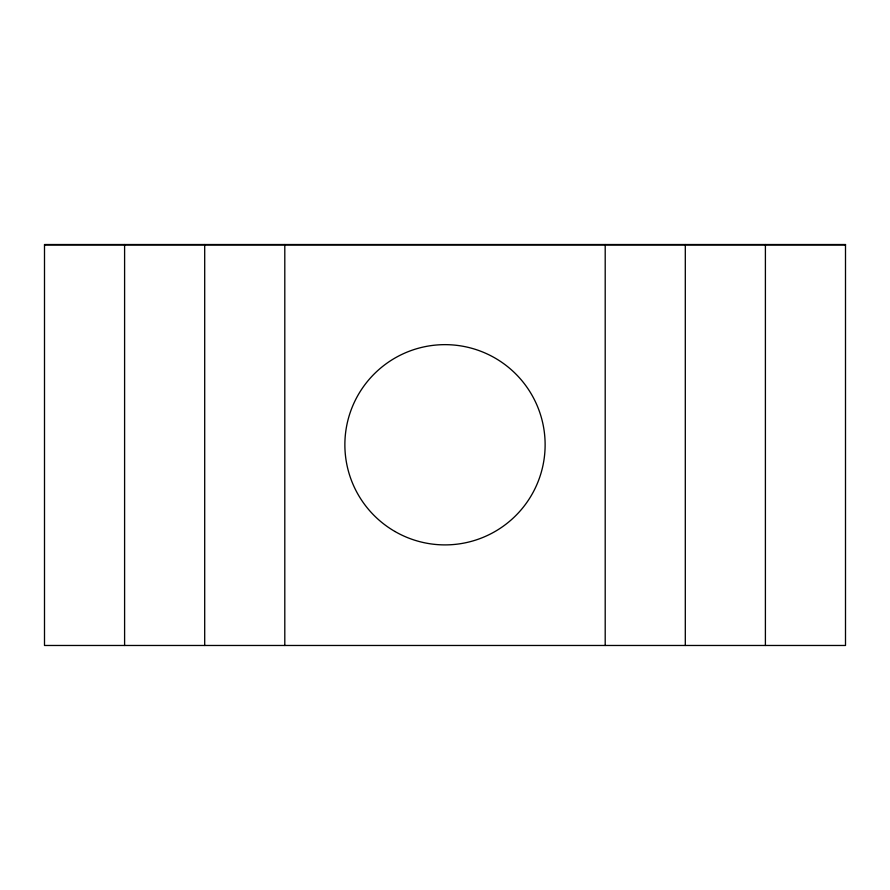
<?xml version="1.0" encoding="UTF-8"?>
<svg xmlns="http://www.w3.org/2000/svg" width="890" height="890" viewBox="0 0 890 890"><rect width="100%" height="100%" fill="white"/><g stroke="black" fill="none" stroke-linecap="round" stroke-linejoin="round"><path stroke-width="1.33" d="M44.5 244.972L845.5 244.972M765.4 244.528L765.4 645.473M685.3 244.528L685.3 645.473M605.2 244.528L605.2 645.473M284.8 244.528L284.8 645.473M204.7 244.528L204.7 645.473M124.6 244.528L124.6 645.473M845.5 244.528L44.5 244.528L44.5 645.473L845.5 645.473L845.5 244.528M394.938 531.486A100.125 100.125 0 0 0 545.125 444.778A100.125 100.125 0 0 0 394.938 358.058A100.125 100.125 0 0 0 394.938 531.486"/></g></svg>
